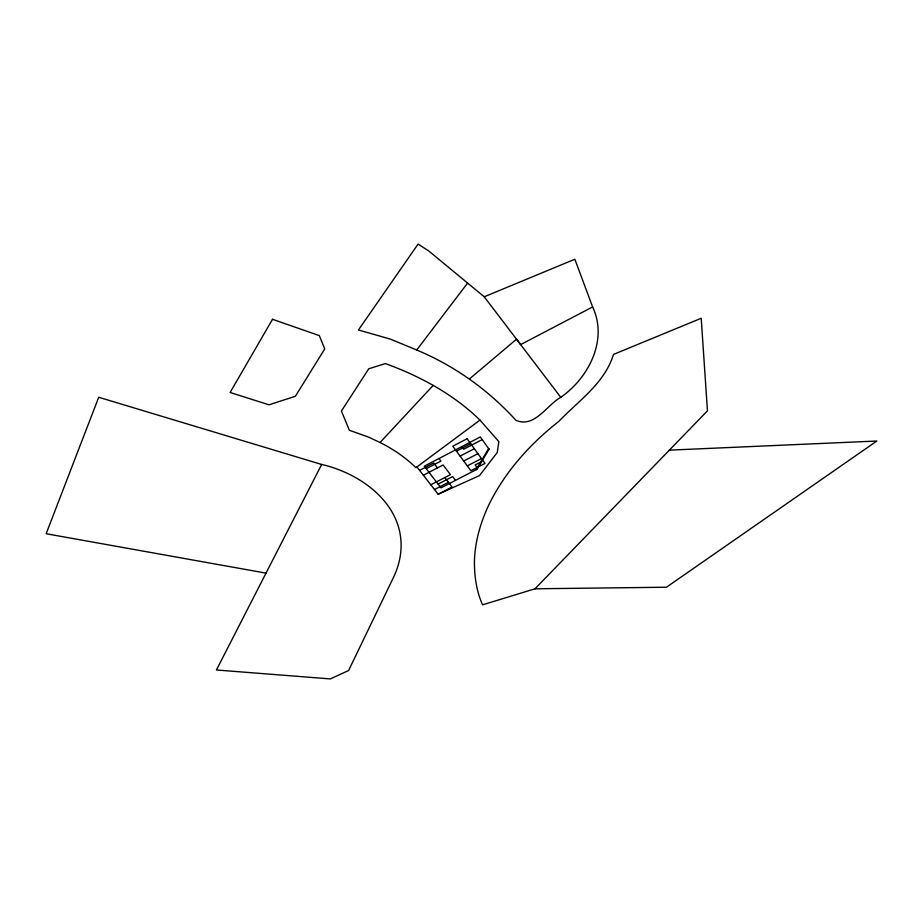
<?xml version="1.0" encoding="UTF-8"?>
<svg xmlns="http://www.w3.org/2000/svg" width="923" height="923" viewBox="0 0 923 923"><rect width="100%" height="100%" fill="white"/><g stroke="black" fill="none" stroke-linecap="round" stroke-linejoin="round"><path stroke-width="1.38" d="M321.654 464.454L216.432 669.983L330.296 678.913L348.582 670.56L393.452 577.452A135.289 94.204 -8.5 0 0 401.078 547.42C402.451 503.393 360.697 473.395 321.654 464.454L98.715 397.271L46.15 533.736L266.02 573.125M476.164 469.68L488.625 448.613M416.7 350.002C454.554 365.796 488.44 389.979 515.922 420.323C534.648 428.399 547.027 404.736 560.78 397.328L484.229 296.791L428.71 250.941L418.084 244.087L358.447 329.973L390.187 339.053L416.7 350.002L467.615 283.061M416.919 466.934L438.171 494.243L479.51 475.576L497.266 452.478L498.858 441.621L479.96 420.103C453.424 394.202 420.011 376.157 385.364 363.57L368.75 368.785L341.418 411.035L349.39 430.291L368.519 437.087L380.045 442.509L433.187 385.399M535.005 588.805L707.456 410.839L701.203 318.273L613.507 354.42C604.577 383.38 578.709 400.547 558.876 421.35C530.206 443.801 505.169 471.595 489.028 504.454A229.654 151.28 -23.1 0 0 474.422 561.242C474.341 576.09 476.406 591.216 482.567 604.83L535.005 588.805L666.452 587.224L876.85 441.021L669.371 450.147M469.495 378.915L516.534 339.191L520.63 344.602L592.612 306.944L574.844 259.236L484.229 296.791M560.78 397.328C588.632 377.888 608.211 339.964 592.612 306.944M479.96 420.103L415.915 467.673C405.416 457.416 393.163 449.028 380.045 442.509M419.607 470.384L433.741 463.011L437.456 467.892M456.458 451.174L470.73 443.732M426.253 468.734L440.929 461.085L438.979 458.512M482.187 439.59L463.669 449.236L461.765 446.64M423.38 475.23L443.109 464.961L450.436 474.641L430.822 484.806M460.104 456.112L474.33 448.716M463.727 461.015L477.906 453.654M467.326 465.884L481.46 458.558M438.125 484.114L452.651 476.591L455.501 480.364M480.652 462.088L475.16 464.938L477.272 467.811M434.514 489.536L448.463 482.325M438.171 494.243L452.074 487.056L444.817 477.549M272.504 319.3L230.115 392.483L268.985 404.805L295.372 396.279L324.746 348.917L319.335 335.614L272.504 319.3M489.028 449.166L477.214 469.138L441.021 487.863L424.28 466.184L480.318 436.96L489.028 449.166M467.096 438.725L452.778 446.201L470.892 470.707L484.979 463.415L467.096 438.725"/></g></svg>
